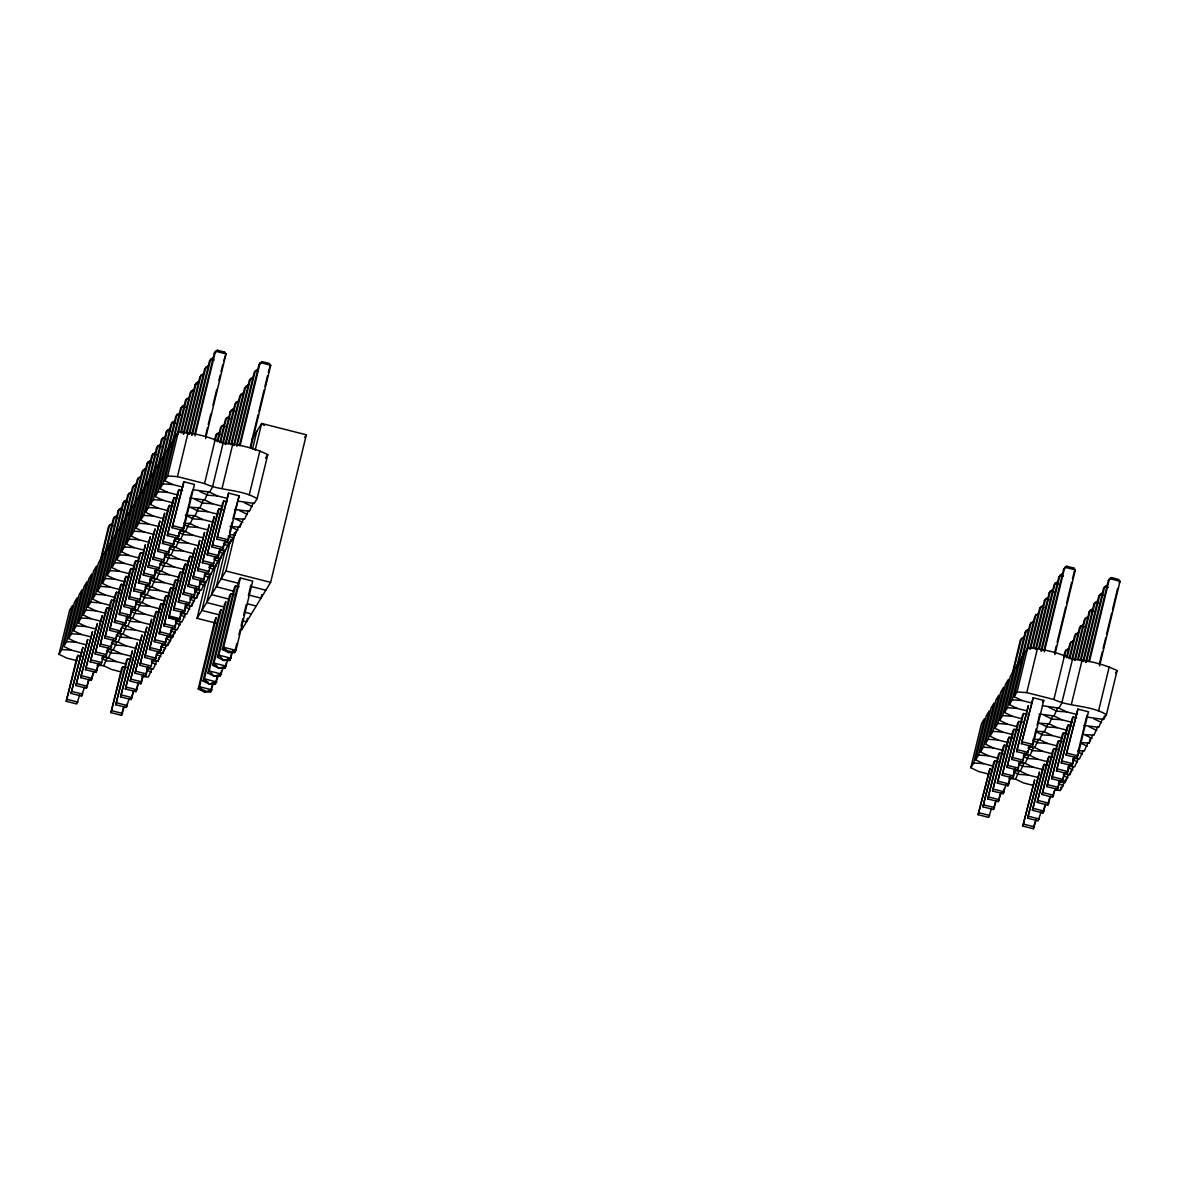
<?xml version="1.0" encoding="UTF-8"?>
<svg xmlns="http://www.w3.org/2000/svg" width="1179" height="1179" viewBox="0 0 1179 1179"><rect width="100%" height="100%" fill="white"/><g stroke="black" fill="none" stroke-linecap="round" stroke-linejoin="round"><path stroke-width="1.5" d="M58.95 654.316L69.62 610.221L72.538 605.446L61.868 649.526L58.95 654.316L66.805 658.103L76.959 660.682M63.754 646.416L74.424 602.336L77.342 597.547L66.672 641.641L63.754 646.416L71.61 650.218L81.778 652.798M68.574 638.532L79.244 594.452L82.162 589.662L71.492 633.742L68.574 638.532L76.429 642.319L86.583 644.913M73.378 630.647L84.048 586.553L86.966 581.778L76.296 625.857L73.378 630.647L81.233 634.435L91.402 637.014M78.197 622.748L88.867 578.668L91.77 573.878L81.115 617.973L78.197 622.748L86.052 626.55L96.206 629.129M83.002 614.863L93.672 570.769L96.59 565.994L85.92 610.074L83.002 614.863L90.857 618.651L101.026 621.245M105.83 613.345L95.676 610.766L87.821 606.979L98.476 562.884L101.394 558.094M79.641 695.05L76.812 703.966L66.245 701.284L76.915 657.189L78.05 655.332L81.572 656.231M99.95 561.956L108.483 526.674L111.622 523.83L110.855 525.068M66.245 701.284L78.05 655.332M87.821 606.979L90.739 602.189L109.618 524.802L113.14 525.701M92.625 599.079L103.295 555L106.213 550.21L95.543 594.304L92.625 599.079L100.48 602.867L110.649 605.461M71.049 693.385L82.854 647.433L71.049 693.385L81.616 696.082L84.461 687.151M104.769 554.056L113.302 518.775L116.426 515.945L115.675 517.183M105.904 552.199L114.437 516.918L117.959 517.817M115.454 597.561L105.285 594.982L97.444 591.195L108.1 547.1L111.018 542.325M75.869 685.5L87.673 639.549L75.869 685.5L86.421 688.182L89.265 679.266M108.719 549.694L118.106 510.89L121.231 508.046L118.106 510.89M97.444 591.195L100.362 586.405L119.241 509.033L122.763 509.917M102.249 583.296L112.919 539.216L115.837 534.426L105.167 578.521L102.249 583.296L110.104 587.098L120.273 589.677M80.673 677.616L92.478 631.664L80.673 677.616L91.24 680.298L94.084 671.382M114.392 538.287L122.925 503.006L126.05 500.161M115.527 536.416L124.06 501.134L127.583 502.033M125.077 581.792L114.908 579.198L107.068 575.411L117.723 531.331L120.641 526.541M85.492 669.716L97.297 623.765L85.492 669.716L96.044 672.398L98.889 663.482M119.197 530.388L127.73 495.106L130.854 492.262L130.103 493.515M107.068 575.411L109.971 570.621L128.865 493.249M111.872 567.526L122.542 523.432L125.46 518.657L114.79 562.737L111.872 567.526L119.727 571.314L129.882 573.893M81.616 696.082L82.471 692.545M90.297 661.832L102.101 615.88L90.297 661.832L100.863 664.514L103.708 655.598M124.001 522.503L132.549 487.222L135.673 484.377L132.549 487.222M125.151 520.632L133.684 485.35M134.701 566.008L124.532 563.415L116.677 559.627L127.347 515.547L130.265 510.758M86.421 688.182L88.558 679.369M108.512 647.713L105.668 656.629L95.116 653.932L105.771 609.852L106.921 607.996L110.428 608.88M128.82 514.604L137.353 479.322L140.478 476.493M95.116 653.932L106.921 607.996M116.677 559.627L119.595 554.852L138.488 477.466M121.496 551.743L132.166 507.648L135.084 502.873L124.414 546.953L121.496 551.743L129.351 555.53L139.505 558.109M91.24 680.298L92.949 673.238M113.331 639.814L110.487 648.73L99.92 646.048L110.59 601.968L111.725 600.096L115.247 600.995M134.052 504.951L142.173 471.438L145.297 468.594L144.531 469.846M99.92 646.048L111.725 600.096M134.76 504.863L143.307 469.581M126.3 543.843L136.97 499.763L139.888 494.974L129.218 539.068L126.3 543.843L134.155 547.645L144.324 550.225M96.044 672.398L98.181 663.585M118.136 631.929L115.291 640.845L104.739 638.163L115.395 594.069L116.529 592.212L120.052 593.111M138.444 498.835L146.977 463.553L150.101 460.709L146.977 463.553M104.739 638.163L116.529 592.212M139.151 498.732L148.112 461.682L151.634 462.581M131.12 535.959L141.775 491.879L144.693 487.089L134.038 531.169L131.12 535.959L138.975 539.746L149.129 542.34M122.955 624.03L120.111 632.961L109.544 630.264L120.214 586.184L121.349 584.312L124.871 585.211M142.821 492.704L151.782 455.654L154.921 452.824L151.782 455.654M109.544 630.264L121.349 584.312M144.383 489.079L152.931 453.797L156.439 454.696M135.924 528.074L146.594 483.979L149.512 479.205L138.842 523.284L135.924 528.074L143.779 531.862L153.948 534.441M105.668 656.629L107.377 649.57M127.759 616.145L124.915 625.062L114.363 622.379L125.018 578.285L126.153 576.428L129.675 577.327M147.64 484.82L156.601 447.769L159.725 444.925L156.601 447.769M114.363 622.379L126.153 576.428M148.775 482.948L157.735 445.898L161.258 446.797M107.422 657.366L103.649 665.678L97.15 665.221M140.743 520.175L151.398 476.095L154.316 471.305L143.661 515.4L140.743 520.175L148.598 523.977L158.752 526.556M110.487 648.73L112.182 641.685M132.564 608.261L129.734 617.177L119.167 614.495L129.837 570.4L130.972 568.543L134.494 569.428M152.445 476.92L161.405 439.885L164.544 437.041L161.405 439.885M119.167 614.495L130.972 568.543M153.579 475.063L162.54 438.013L166.062 438.912M112.226 649.482L108.468 657.794L101.969 657.337M145.548 512.29L156.218 468.196L159.136 463.421L148.466 507.501L145.548 512.29L153.403 516.078L163.572 518.672M115.291 640.845L116.574 635.555M137.383 600.362L134.539 609.278L123.972 606.596L134.642 562.516L135.777 560.644L139.299 561.543M158.119 465.499L166.224 431.986L169.349 429.141L166.224 431.986M123.972 606.596L135.777 560.644M158.826 465.41L167.359 430.129L170.881 431.013M117.045 641.582L113.272 649.894L108.394 649.555M150.367 504.406L161.022 460.311L163.94 455.521L153.285 499.616L150.367 504.406L158.207 508.193L168.376 510.772M120.111 632.961L121.378 627.67M142.187 592.477L139.343 601.393L128.791 598.711L139.461 554.616L140.596 552.759L144.118 553.658M162.496 459.383L171.029 424.101L174.153 421.257L173.401 422.495M128.791 598.711L140.596 552.759M163.63 457.511L172.163 422.229L175.686 423.128M121.85 633.698L118.092 642.01L113.213 641.671M155.171 496.506L165.841 452.427L168.759 447.637L158.089 491.731L155.171 496.506L163.026 500.294L173.18 502.888M124.915 625.062L127.052 616.249M133.595 590.812L145.4 544.86L133.595 590.812L144.162 593.509L147.007 584.592M167.315 451.483L175.848 416.202L178.972 413.372L178.206 414.61M168.45 449.626L176.983 414.345L180.505 415.244M126.669 625.813L122.896 634.125L118.018 633.771M159.99 488.622L170.646 444.527L173.564 439.752L162.894 483.832L159.99 488.622L167.831 492.409L178 494.988M129.734 617.177L131.856 608.349M138.415 582.927L150.219 536.976L138.415 582.927L148.967 585.609L151.811 576.693M171.264 447.121L180.652 408.317L183.777 405.473L180.652 408.317M173.254 441.727L181.787 406.46L185.309 407.344M131.473 617.914L127.7 626.226L122.837 625.887M182.804 487.104L172.65 484.525L164.795 480.723L175.465 436.643L178.383 431.853C193.68 432.87 209.258 436.495 223.082 443.23C238.394 444.247 253.957 447.873 267.78 454.593L257.11 498.688L254.192 503.462L237.672 501.06M134.539 609.278L136.676 600.465M143.219 575.043L155.024 529.091L143.219 575.043L153.786 577.725L156.63 568.809M176.924 435.714L185.471 400.433L188.596 397.588M164.795 480.723L167.713 475.948L178.383 431.853M178.073 433.843L186.606 398.561M124.355 706.413L121.511 715.329L110.944 712.647L121.614 668.567L122.749 666.695L126.271 667.594M136.292 610.029L132.52 618.341L126.02 617.884M110.944 712.647L122.749 666.695M148.038 567.143L159.843 521.192L148.038 567.143L158.59 569.825L161.435 560.909M180.888 431.352L190.276 392.533L193.4 389.689L192.649 390.942M181.168 433.002L191.411 390.676M129.159 698.528L126.315 707.444L115.763 704.762L126.418 660.667L127.553 658.81L131.075 659.709M141.097 602.145L137.324 610.442L130.825 610M115.763 704.762L127.553 658.81M144.162 593.509L146.299 584.681M152.843 559.259L164.647 513.307L152.843 559.259L163.409 561.941L166.254 553.025M183.143 434.034L195.095 384.649L198.219 381.804L195.095 384.649M183.85 433.946L196.23 382.777M120.567 696.863L132.372 650.911L120.567 696.863L131.134 699.56L133.964 690.629M145.916 594.245L142.143 602.557L135.644 602.101M148.967 585.609L151.104 576.796M171.058 545.14L168.214 554.056L157.662 551.359L168.317 507.279L169.452 505.423L172.974 506.307M186.238 433.209L199.899 376.749L203.024 373.92M157.662 551.359L169.452 505.423M186.945 433.106L201.034 374.893M125.387 688.978L137.177 643.027L125.387 688.978L135.939 691.66L138.783 682.744M150.72 586.361L146.948 594.673L140.448 594.216M167.713 475.948L177.454 476.625L188.124 432.546M153.786 577.725L155.495 570.665M175.863 537.241L173.033 546.157L162.466 543.475L173.136 499.395L174.271 497.523L177.793 498.422M188.92 434.137L204.704 368.865L207.843 366.021L207.077 367.273M121.511 715.329L123.633 706.516M162.466 543.475L174.271 497.523M189.627 434.034L205.853 367.008M130.191 681.094L141.996 635.142L130.191 681.094L140.743 683.776L143.587 674.86M155.54 578.462L151.767 586.774L145.268 586.317M180.682 529.356L177.837 538.272L167.285 535.59L177.941 491.496L179.075 489.639L182.598 490.538M191.602 435.066L209.523 360.98L212.647 358.136L209.523 360.98M126.315 707.444L127.17 703.922M167.285 535.59L179.075 489.639M192.31 434.963L210.658 359.109L214.18 360.008M134.995 673.194L146.8 627.243L134.995 673.194L145.562 675.876L148.407 666.96M160.344 570.577L156.571 578.889L150.072 578.432M163.409 561.941L165.104 554.882M172.09 527.691L183.895 481.739L194.447 484.436L183.791 528.516L182.642 530.388L172.09 527.691L183.895 481.739M194.697 434.226L214.327 353.081L217.452 350.251L224.496 352.035L226.029 353.906L205.544 438.573M131.134 699.56L133.256 690.732M194.977 435.891L215.462 351.224L226.029 353.906L223.612 361.069M139.815 665.31L151.619 619.358L139.815 665.31L150.367 667.992L153.211 659.076M165.148 562.692L161.39 571.004L154.891 570.548M168.214 554.056L169.923 546.997M135.939 691.66L138.076 682.847M158.03 651.191L155.186 660.107L144.619 657.41L155.289 613.331L156.424 611.474L159.946 612.358M144.619 657.41L156.424 611.474M169.968 554.793L166.195 563.105L161.317 562.766M173.033 546.157L174.728 539.112M140.743 683.776L142.453 676.717M162.835 643.292L159.99 652.208L149.438 649.526L160.108 605.446L161.243 603.574L164.751 604.473M174.772 546.909L170.999 555.221L164.515 554.764M149.438 649.526L161.243 603.574M177.837 538.272L179.12 532.982M145.562 675.876L147.699 667.063M167.654 635.407L164.809 644.323L154.243 641.641L164.913 597.547L166.047 595.69L169.57 596.589M154.243 641.641L166.047 595.69M179.591 539.024L175.818 547.321L170.94 546.982M182.642 530.388L192.03 491.584M205.691 435.154L207.401 428.095M208.241 424.573L210.805 413.991M212.942 405.163L216.789 389.291M218.911 380.463L220.193 375.173M221.048 371.65L222.757 364.591M172.458 627.508L169.614 636.439L159.062 633.742L169.717 589.662L170.867 587.79L174.374 588.689M184.396 531.125L180.623 539.437L175.759 539.098M159.062 633.742L170.867 587.79M141.848 676.599L148.348 677.055L152.12 668.744M155.186 660.107L156.895 653.048M177.277 619.623L174.433 628.54L163.866 625.857L174.536 581.763L175.671 579.906L179.193 580.805M163.866 625.857L175.671 579.906M189.215 523.24L185.442 531.552L180.564 531.198M146.668 668.699L153.167 669.156L156.94 660.844M151.472 660.815L157.971 661.272L158.826 657.735M159.99 652.208L161.7 645.164M183.998 572.906L180.475 572.021L179.341 573.878L168.685 617.973L179.237 620.655L182.082 611.739M194.019 515.341L190.246 523.653L183.747 523.196M180.475 572.021L168.685 617.973L180.372 618.783L169.82 616.101L179.237 620.655L181.374 611.827M157.971 661.272L161.744 652.96M164.809 644.323L166.092 639.033M157.912 653.033L162.79 653.372L163.645 649.85M186.886 603.84L184.057 612.756L173.49 610.074L184.16 565.994L185.295 564.122L188.817 565.021M214.46 440.754L215.728 435.464L218.867 432.619L215.728 435.464M257.11 498.688C241.047 488.931 220.959 491.275 204.556 483.523L215.226 439.428M173.49 610.074L185.295 564.122M198.838 507.456L195.066 515.768L185.309 515.076L193.164 518.878L202.921 519.556L213.075 522.15M215.167 440.651L216.877 433.607L220.385 434.491M162.79 653.372L166.548 645.06M162.717 645.149L167.595 645.488L168.45 641.966M169.614 636.439L171.323 629.38M191.705 595.955L188.861 604.871L178.309 602.189L188.964 558.094L190.099 556.237L193.621 557.136M217.128 441.683L220.547 427.579L223.671 424.735L222.919 425.973M203.643 499.572L199.87 507.884L190.128 507.191L197.984 510.979L207.725 511.671L217.894 514.25M178.309 602.189L190.099 556.237M217.835 441.594L221.681 425.707L225.204 426.606M167.595 645.488L170.513 640.698L171.795 635.407M174.433 628.54L176.555 619.727M167.536 637.249L172.414 637.603L173.254 634.066M183.113 594.29L194.918 548.338L183.113 594.29L193.665 596.987L196.51 588.056M219.81 442.611L225.351 419.68L228.475 416.85L227.724 418.088M208.447 491.672L204.689 499.984L189.863 498.01M220.517 442.523L226.486 417.823L230.008 418.722M172.414 637.603L176.172 629.291M187.918 586.405L199.723 540.454L187.918 586.405L198.485 589.087L201.329 580.171M222.492 443.555L230.17 411.795L233.295 408.951L230.17 411.795M223.082 443.23L212.412 487.31L209.494 492.1L192.973 489.683M223.199 443.451L231.305 409.938L234.827 410.823M172.34 629.365L177.218 629.704L180.991 621.392M184.057 612.756L186.179 603.943M192.737 578.521L204.542 532.569L192.737 578.521L203.289 581.203L206.133 572.287M225.16 444.483L234.975 403.911L238.099 401.066M225.867 444.38L236.109 402.039M175.538 621.362L182.023 621.819L185.796 613.507M197.541 570.621L209.346 524.67L197.541 570.621L208.108 573.303L210.953 564.387M228.269 443.643L239.794 396.011L242.918 393.167L242.152 394.42M228.977 443.54L240.929 394.154M180.343 613.478L186.842 613.92L190.615 605.623M193.665 596.987L195.802 588.159M185.147 605.579L191.646 606.035L192.501 602.513M202.361 562.737L214.165 516.785L202.361 562.737L212.913 565.419L215.757 556.503M230.937 444.571L244.598 388.127L247.723 385.282L244.598 388.127M231.659 444.468L245.733 386.255M191.646 606.035L195.419 597.724M222.153 488.003L232.823 443.908M198.485 589.087L200.622 580.274M189.966 597.694L196.466 598.151L197.748 592.86M220.576 548.618L217.732 557.534L207.165 554.837L217.835 510.758L218.97 508.901L222.492 509.785M233.619 445.5L249.417 380.227L252.542 377.398M207.165 554.837L218.97 508.901M234.326 445.397L250.552 378.371M196.466 598.151L200.238 589.839M203.289 581.203L204.999 574.144M225.381 540.719L222.536 549.635L211.984 546.953L222.639 502.873L223.789 501.001L227.296 501.9M236.728 444.675L254.222 372.343L257.346 369.499L256.595 370.751M211.984 546.953L223.789 501.001M237.008 446.34L255.357 370.486M194.771 589.795L201.27 590.252L205.043 581.94M215.978 623.131L197.07 618.327L206.104 580.996M209.39 568.013L210.245 564.49M216.789 539.068L228.593 493.117L239.145 495.799L228.49 539.879L227.355 541.75L216.789 539.068L228.593 493.117M239.396 445.603L259.026 364.458L262.165 361.614L269.195 363.397L270.728 365.269L250.67 448.182M240.118 445.5L260.176 362.587L270.728 365.269L269.593 367.141M199.59 581.91L206.089 582.367L209.862 574.055M210.908 573.097L201.874 610.427L219.073 614.804M204.394 574.026L210.894 574.482L214.666 566.171M215.728 565.213L206.693 602.543L223.877 606.92M217.732 557.534L219.441 550.475M209.214 566.126L215.713 566.583L216.568 563.061M215.713 566.583L219.471 558.271M220.532 557.328L211.498 594.658L228.697 599.02M222.536 549.635L224.246 542.591M214.018 558.242L220.517 558.699L221.372 555.162M220.517 558.699L224.29 550.387M225.351 549.429L216.317 586.759L233.501 591.136M227.355 541.75L228.623 536.46M229.478 532.937L232.042 522.356M232.897 518.819L239.145 495.799M250.39 446.517L258.068 414.772M258.923 411.235L264.052 390.072M264.892 386.55L267.456 375.954M268.311 372.431L269.166 368.909M220.458 550.46L225.336 550.799L229.094 542.502M230.156 541.544L221.121 578.874L238.32 583.237M252.512 449.111L256.816 431.337M225.263 542.576L230.141 542.915L230.996 539.392M230.141 542.915L233.059 538.125L234.341 532.834M197.07 618.327L225.941 570.975L234.96 533.66M255.18 450.113L261.635 423.453L306.334 434.815L270.639 582.352L241.769 629.689L242.623 626.137M230.082 534.677L234.945 535.03L235.8 531.493M234.945 535.03L238.718 526.718M237.863 530.241L230.023 526.453L239.764 527.131L240.619 523.609M239.764 527.131L243.537 518.819M249.255 494.885L259.925 450.805M207.858 673.106L224.629 603.795L225.955 601.629L209.184 670.939L207.858 673.106L214.047 676.186L220.178 676.245L222.787 668.729M242.682 522.356L234.827 518.554L244.569 519.246L248.342 510.934M234.282 594.629L230.76 593.73L213.988 663.04L212.662 665.221L218.867 668.301L224.983 668.346L228.033 659.061M234.562 509.372L249.388 511.347L253.161 503.05M232.838 651.176L229.802 660.461L223.671 660.417L217.481 657.322L234.253 588.026L235.579 585.845L239.086 586.744M235.579 585.845L218.808 655.156L217.481 657.322M205.279 690.673L198.234 688.89L199.56 686.709L216.332 617.413L215.005 619.579L198.234 688.89L204.424 691.97L210.555 692.014L212.279 684.911M213.605 682.744L210.555 692.014M240.383 577.961L223.612 647.256L222.286 649.437L228.49 652.518L234.606 652.577L235.933 650.395L252.704 581.085L240.383 577.961L239.057 580.127L222.286 649.437L234.606 652.577L236.758 643.69M217.083 677.026L215.359 684.129L209.243 684.085L203.053 680.99L219.81 611.695L221.136 609.514L204.38 678.824L203.053 680.99L208.329 682.346M217.982 676.628L215.359 684.129L211.852 683.231M220.178 676.245L221.46 670.91M224.983 668.346L226.28 663.025M231.954 651.574L229.802 660.461L226.28 659.562M238.91 634.803L240.207 629.468M241.061 625.916L242.786 618.798M243.64 615.246L246.219 604.591M248.371 595.704L250.95 585.035M247.443 618.238L246.588 621.805L243.139 620.92M261.871 594.57L261.016 598.136L248.975 595.071M970.818 767.735L981.488 723.641L984.391 718.866L973.736 762.946L970.818 767.735L978.673 771.523L988.827 774.117M975.622 759.851L986.292 715.756L989.21 710.966L978.541 755.061L975.622 759.851L983.478 763.638L993.646 766.217M980.442 751.951L991.097 707.872L994.015 703.082L983.36 747.177L980.442 751.951L988.297 755.739L998.451 758.333M985.246 744.067L995.916 699.972L998.834 695.197L988.164 739.277L985.246 744.067L993.101 747.854L1003.27 750.433M990.065 736.168L1000.72 692.088L1003.638 687.298L992.983 731.393L990.065 736.168L997.906 739.97L1008.074 742.549M994.87 728.283L1005.54 684.203L1008.458 679.413L997.788 723.493L994.87 728.283L1002.725 732.071L1012.894 734.664M1017.698 726.765L1007.529 724.186L999.689 720.398L1010.344 676.304L1013.262 671.529M978.113 814.704L989.918 768.752L978.113 814.704L988.665 817.386L991.51 808.47M1011.818 675.375L1020.351 640.094L1023.475 637.249L1022.724 638.487M999.689 720.398L1002.592 715.609L1021.486 638.222M1004.493 712.499L1015.163 668.419L1018.081 663.63L1007.411 707.724L1004.493 712.499L1012.348 716.287L1022.502 718.881M996.329 800.585L993.484 809.501L982.918 806.804L993.588 762.725L994.722 760.868L998.245 761.752M1016.622 667.476L1025.17 632.209L1028.294 629.365L1025.17 632.209M982.918 806.804L994.722 760.868M1017.344 667.388L1026.305 630.338M1027.322 710.981L1017.153 708.402L1009.298 704.615L1019.968 660.52L1022.886 655.745M1001.133 792.686L998.289 801.602L987.737 798.92L998.392 754.84L999.541 752.968L1003.049 753.867M1020.159 664.882L1029.974 624.31L1033.099 621.466M987.737 798.92L999.541 752.968M1009.298 704.615L1012.216 699.825L1031.109 622.453M1032.126 703.097L1021.972 700.518L1014.117 696.715L1024.787 652.635L1027.705 647.846C1043.002 648.863 1058.58 652.503 1072.404 659.223C1087.716 660.24 1103.279 663.865 1117.102 670.586L1106.433 714.68L1103.515 719.455L1086.994 717.053M1005.952 784.801L1003.108 793.718L992.541 791.035L1003.211 746.941L1004.346 745.084L1007.868 745.983M1026.673 649.938L1034.794 616.425L1037.918 613.581L1037.152 614.819M1014.117 696.715L1017.035 691.94L1027.705 647.846M992.541 791.035L1004.346 745.084M1027.381 649.835L1035.928 614.554M1010.757 776.902L1007.912 785.833L997.36 783.136L1008.016 739.056L1009.15 737.184L1012.673 738.083M1029.783 649.098L1039.598 608.526L1042.722 605.697L1039.598 608.526M997.36 783.136L1009.15 737.184M1030.49 649.01L1040.733 606.669L1044.255 607.568M993.484 809.501L995.194 802.442M1015.576 769.017L1012.732 777.934L1002.165 775.251L1012.835 731.172L1013.969 729.3L1017.492 730.199M1032.892 648.273L1044.402 600.642L1047.541 597.797L1044.402 600.642M1002.165 775.251L1013.969 729.3M1033.6 648.17L1045.552 598.785L1049.059 599.669M998.289 801.602L999.998 794.558M1020.38 761.133L1017.536 770.049L1006.984 767.367L1017.639 723.272L1018.774 721.415L1022.296 722.3M1035.56 649.202L1049.222 592.757L1052.346 589.913L1049.222 592.757M1006.984 767.367L1018.774 721.415M1036.267 649.098L1050.356 590.885L1053.879 591.784M1017.035 691.94L1026.776 692.618L1037.446 648.538M1003.108 793.718L1004.39 788.427M1025.185 753.234L1022.355 762.15L1011.788 759.468L1022.458 715.388L1023.593 713.516L1027.115 714.415M1038.67 648.362L1054.026 584.858L1057.165 582.013L1056.399 583.266M1011.788 759.468L1023.593 713.516M1039.377 648.258L1055.161 583.001L1058.683 583.885M1007.912 785.833L1010.049 777.005M1016.593 751.583L1028.397 705.631L1016.593 751.583L1027.16 754.265L1030.004 745.349M1040.924 651.059L1058.845 576.973L1061.97 574.129L1058.845 576.973M1041.632 650.955L1059.98 575.101L1063.502 576M1012.732 777.934L1014.854 769.121M1021.412 743.684L1033.217 697.747L1043.769 700.429L1033.113 744.509L1031.964 746.381L1021.412 743.684L1033.217 697.747M1044.019 650.218L1063.65 569.074L1066.774 566.244L1073.818 568.027L1075.351 569.899L1054.866 654.581M1044.299 651.884L1064.784 567.217L1075.351 569.899L1074.408 571.461M1017.536 770.049L1018.391 766.512M1019.29 770.786L1015.517 779.098L1009.018 778.641M1022.355 762.15L1024.477 753.337M1024.094 762.901L1020.321 771.213L1013.837 770.757M1027.16 754.265L1028.014 750.743M1028.913 755.017L1025.14 763.329L1018.641 762.872M1032.391 744.612L1036.238 728.74M1037.093 725.218L1039.642 714.636M1054.586 652.915L1056.296 645.856M1057.136 642.319L1065.683 607.052M1066.523 603.515L1071.652 582.352M1072.507 578.815L1074.216 571.771M1033.718 747.118L1029.945 755.43L1023.446 754.973M1038.537 739.233L1034.764 747.545L1028.265 747.088M1043.341 731.334L1039.569 739.646L1033.069 739.189M1022.812 826.066L1034.617 780.115L1022.812 826.066L1033.364 828.749L1036.208 819.832M1063.767 656.747L1065.05 651.456L1068.174 648.612M1048.16 723.449L1044.388 731.761L1036.267 731.186M1106.433 714.68C1090.369 704.939 1070.281 707.267 1053.879 699.515L1064.549 655.436M1064.49 656.659L1066.184 649.6M1027.616 818.182L1039.421 772.23L1027.616 818.182L1038.183 820.864L1041.028 811.948M1066.45 657.676L1069.869 643.572L1072.993 640.728L1072.242 641.966M1052.965 715.565L1049.192 723.877L1039.451 723.184L1047.306 726.971L1057.047 727.664L1067.216 730.243M1067.157 657.587L1071.004 641.7M1045.832 804.063L1042.988 812.979L1032.436 810.282L1043.106 766.203L1044.24 764.346L1047.763 765.23M1069.132 658.619L1074.673 635.673L1077.798 632.843L1074.673 635.673M1057.769 707.665L1054.011 715.977L1039.171 714.002M1032.436 810.282L1044.24 764.346M1069.839 658.516L1075.808 633.816M1050.651 796.164L1047.807 805.08L1037.24 802.398L1047.91 758.318L1049.045 756.446L1052.567 757.345M1071.799 659.547L1079.492 627.788L1082.617 624.944M1037.24 802.398L1049.045 756.446M1033.364 828.749L1035.074 821.704M1055.456 788.279L1052.611 797.196L1042.059 794.513L1052.729 750.419L1053.864 748.562L1057.371 749.461M1074.482 660.476L1084.297 619.903L1087.421 617.059L1086.67 618.297M1042.059 794.513L1053.864 748.562M1075.189 660.373L1085.432 618.032M1060.275 780.38L1057.43 789.311L1046.864 786.614L1057.534 742.534L1058.668 740.663L1062.191 741.562M1077.591 659.636L1089.116 612.004L1092.24 609.175L1089.116 612.004M1046.864 786.614L1058.668 740.663M1078.299 659.533L1090.251 610.147L1093.773 611.046M1042.988 812.979L1044.697 805.92M1065.079 772.496L1062.235 781.412L1051.683 778.729L1062.338 734.635L1063.487 732.778L1066.995 733.677M1080.259 660.564L1093.92 604.12L1097.045 601.275M1051.683 778.729L1063.487 732.778M1080.981 660.461L1095.055 602.248L1098.577 603.147M1071.475 703.996L1082.145 659.901M1047.807 805.08L1049.516 798.036M1069.898 764.611L1067.054 773.527L1056.487 770.845L1067.157 726.75L1068.292 724.893L1071.814 725.778M1082.941 661.493L1098.725 596.235L1101.864 593.391L1098.725 596.235M1056.487 770.845L1068.292 724.893M1083.648 661.404L1099.874 594.363L1103.382 595.262M1052.611 797.196L1053.893 791.905M1074.703 756.712L1071.858 765.628L1061.306 762.946L1071.962 718.866L1073.096 716.994L1076.619 717.893M1085.623 662.421L1103.544 588.336L1106.668 585.491L1105.917 586.744M1061.306 762.946L1073.096 716.994M1086.331 662.333L1104.679 586.479L1108.201 587.363M1057.43 789.311L1059.553 780.483M1066.111 755.061L1077.915 709.11L1088.468 711.792L1077.812 755.886L1076.678 757.743L1066.111 755.061L1077.915 709.11M1088.718 661.596L1108.348 580.451L1111.488 577.607L1118.517 579.39L1120.05 581.276L1099.565 665.943M1089.44 661.493L1109.498 578.58L1120.05 581.276L1119.107 582.824M1055.338 790.122L1060.216 790.475L1061.071 786.938M1062.235 781.412L1064.372 772.599M1060.216 790.475L1063.134 785.686L1064.416 780.395M1067.054 773.527L1069.176 764.699M1058.536 782.119L1065.035 782.576L1065.875 779.054M1065.035 782.576L1068.793 774.264M1071.858 765.628L1073.995 756.815M1063.34 774.235L1069.839 774.691L1070.694 771.169M1069.839 774.691L1073.612 766.379M1076.678 757.743L1077.518 754.221M1078.372 750.684L1086.905 715.417M1099.285 664.278L1102.277 651.928M1103.117 648.406L1105.681 637.824M1106.536 634.287L1111.664 613.124M1112.519 609.587L1117.633 588.424M1068.159 766.35L1074.644 766.807L1078.417 758.495M1072.964 758.451L1079.463 758.908L1083.236 750.596M1077.768 750.566L1084.267 751.023L1088.04 742.711M1080.966 742.564L1089.087 743.124L1090.369 737.833M1089.087 743.124L1092.859 734.812M1098.577 710.878L1109.247 666.798M1092.005 738.349L1084.149 734.561L1093.891 735.239L1097.664 726.927M1083.884 725.365L1098.71 727.355L1102.483 719.043M1103.515 719.455L1104.369 715.933M217.452 350.251L214.327 353.081M223.745 353.273L224.496 352.035M262.165 361.614L259.026 364.458M252.011 439.222L261.635 423.453L264.288 425.501M265.584 458.189L267.78 454.593M304.727 437.453L306.334 434.815M230.76 593.73L229.433 595.911L212.662 665.221L216.184 666.106M1066.022 567.482L1066.774 566.244M1073.067 569.265L1073.818 568.027M1111.488 577.607L1108.348 580.451M1042.634 702.286L1043.769 700.429M1042.295 705.676L1058.816 708.093L1061.734 703.303L1080.627 625.931L1084.149 626.815M1115.643 672.973L1117.102 670.586M249.417 380.227L251.775 378.636M1093.92 604.12L1096.293 602.513M1079.492 627.788L1081.85 626.196M162.894 483.832L172.65 484.525M158.089 491.731L167.831 492.409M227.518 498.466L217.349 495.887L207.607 495.209L199.752 491.407M153.285 499.616L163.026 500.294M222.698 506.366L212.529 503.772L202.788 503.094L194.933 499.306M148.466 507.501L158.207 508.193M143.661 515.4L153.403 516.078M138.842 523.284L148.598 523.977M208.27 530.034L198.101 527.455L188.36 526.762L185.221 525.244M134.038 531.169L143.779 531.862M203.451 537.919L193.297 535.34L183.541 534.647L178.84 532.377M129.218 539.068L138.975 539.746M198.647 545.818L188.478 543.224L178.736 542.546L174.02 540.262M124.414 546.953L134.155 547.645M193.828 553.703L183.673 551.124L173.917 550.431L169.216 548.161M119.595 554.852L129.351 555.53M189.023 561.587L178.854 559.008L169.113 558.33L164.397 556.046M114.79 562.737L124.532 563.415M184.204 569.486L174.05 566.893L164.308 566.215L159.592 563.945M109.971 570.621L119.727 571.314M179.4 577.371L169.231 574.792L159.489 574.099L154.773 571.83M105.167 578.521L114.908 579.198M174.595 585.27L164.426 582.677L154.685 581.999L149.969 579.714M100.362 586.405L110.104 587.098M169.776 593.155L159.607 590.576L149.866 589.883L145.15 587.614M95.543 594.304L105.285 594.982M164.972 601.039L154.803 598.46L145.061 597.782L140.345 595.498M90.739 602.189L100.48 602.867M160.152 608.939L149.998 606.345L140.242 605.667L135.541 603.397M85.92 610.074L95.676 610.766M155.348 616.823L145.179 614.244L135.438 613.552L130.722 611.282M81.115 617.973L90.857 618.651M150.529 624.708L140.375 622.129L130.618 621.451L127.479 619.933M76.296 625.857L86.052 626.55M145.724 632.607L135.556 630.028L125.814 629.335L122.675 627.817M71.492 633.742L81.233 634.435M140.905 640.492L130.751 637.913L120.995 637.22L116.294 634.95M1012.216 699.825L1021.972 700.518M66.672 641.641L76.429 642.319M136.101 648.391L125.932 645.797L116.19 645.119L111.474 642.835M1007.411 707.724L1017.153 708.402M1076.825 714.459L1066.671 711.88L1056.929 711.202L1049.074 707.4M61.868 649.526L71.61 650.218M131.282 656.276L121.128 653.697L111.386 653.004L106.67 650.734M1002.592 715.609L1012.348 716.287M1072.02 722.359L1061.852 719.765L1052.11 719.087L1044.255 715.299M126.477 664.16L116.308 661.581L106.567 660.903L101.851 658.619M997.788 723.493L1007.529 724.186M992.983 731.393L1002.725 732.071M1062.397 738.142L1052.228 735.549L1042.487 734.871L1036.208 731.835M988.164 739.277L997.906 739.97M1057.592 746.027L1047.424 743.448L1037.682 742.755L1032.966 740.486M983.36 747.177L993.101 747.854M1052.773 753.912L1042.619 751.332L1032.863 750.655L1028.162 748.37M978.541 755.061L988.297 755.739M1047.969 761.811L1037.8 759.217L1028.059 758.539L1023.343 756.27M973.736 762.946L983.478 763.638M1043.15 769.695L1032.996 767.116L1023.239 766.424L1018.538 764.154M1038.345 777.595L1028.176 775.001L1018.435 774.323L1015.296 772.805M177.454 476.625L204.556 483.523M1026.776 692.618L1053.879 699.515M173.225 525.834L183.791 528.516M217.923 537.197L228.49 539.879M1022.547 741.827L1033.113 744.509M1067.246 753.189L1077.812 755.886M168.42 533.719L178.972 536.401M213.119 545.096L223.671 547.778M1017.742 749.711L1028.294 752.408M1062.441 761.089L1072.993 763.771M163.601 541.618L174.168 544.3M208.3 552.98L218.867 555.663M1012.923 757.611L1023.49 760.293M1057.622 768.973L1068.189 771.655M158.797 549.502L169.349 552.185M203.495 560.865L214.047 563.562M1008.119 765.495L1018.671 768.177M1052.818 776.858L1063.37 779.555M225.941 570.975L270.639 582.352M153.977 557.387L164.544 560.084M198.676 568.764L209.243 571.447M1003.3 773.38L1013.866 776.077M1047.998 784.757L1058.565 787.439M250.346 586.302L265.82 590.237M1033.526 785.479L1023.372 782.9L1015.517 779.098M149.173 565.286L159.725 567.969M193.872 576.649L204.424 579.331M998.495 781.279L1009.047 783.961M1043.194 792.642L1053.746 795.324M144.354 573.171L154.921 575.853M189.067 584.548L199.619 587.23M993.676 789.164L1004.243 791.846M1038.375 800.541L1048.942 803.223M247.605 603.84L256.197 606.021M139.549 581.07L150.101 583.752M184.248 592.433L194.815 595.115M988.872 797.063L999.424 799.745M1033.57 808.426L1044.137 811.108M244.51 612.166L251.392 613.905M134.73 588.955L145.297 591.637M179.444 600.317L189.996 603.014M984.052 804.948L994.619 807.63M1028.766 816.31L1039.318 819.007M129.926 596.839L140.493 599.536M174.625 608.217L185.191 610.899M979.248 812.832L989.8 815.529M1023.947 824.209L1034.514 826.892M125.121 604.739L135.673 607.421M120.302 612.623L130.869 615.305M165.001 623.986L175.568 626.683M115.498 620.508L126.05 623.205M160.197 631.885L170.749 634.567M110.679 628.407L121.245 631.089M155.377 639.77L165.944 642.452M105.874 636.292L116.426 638.974M150.573 647.669L161.125 650.351M101.055 644.191L111.622 646.873M145.754 655.553L156.321 658.236M96.251 652.075L106.803 654.758M140.949 663.438L151.516 666.135M91.431 659.96L101.998 662.657M136.145 671.337L146.697 674.02M121.673 672.059L111.504 669.466L103.649 665.678M86.627 667.859L97.179 670.542M131.326 679.222L141.893 681.904M81.823 675.744L92.375 678.426M126.521 687.121L137.073 689.803M77.003 683.643L87.57 686.325M121.702 695.006L132.269 697.688M72.199 691.528L82.751 694.21M116.898 702.89L127.45 705.573M67.38 699.412L77.947 702.109M112.079 710.79L122.645 713.472M1093.773 718.777L1101.628 722.565M1058.816 708.093L1066.671 711.88M1088.954 726.662L1096.809 730.449M1054.011 715.977L1061.852 719.765M1049.192 723.877L1057.047 727.664M1080.907 743.197L1087.185 746.233M1044.388 731.761L1052.228 735.549M1077.665 751.848L1082.381 754.133M1039.569 739.646L1047.424 743.448M1072.861 759.748L1077.562 762.017M1034.764 747.545L1042.619 751.332M1068.041 767.632L1072.757 769.902M1029.945 755.43L1037.8 759.217M1064.799 776.283L1067.938 777.801M1025.14 763.329L1032.996 767.116M1058.418 783.416L1063.134 785.686M1020.321 771.213L1028.176 775.001M244.451 502.785L252.306 506.572M209.494 492.1L217.349 495.887M239.632 510.669L247.487 514.457M204.689 499.984L212.529 503.772M199.87 507.884L207.725 511.671M195.066 515.768L202.921 519.556M228.343 535.856L233.059 538.125M190.246 523.653L198.101 527.455M223.538 543.74L228.24 546.024M185.442 531.552L193.297 535.34M218.719 551.639L223.435 553.909M180.623 539.437L188.478 543.224M213.915 559.524L218.631 561.808M175.818 547.321L183.673 551.124M209.096 567.423L213.812 569.693M170.999 555.221L178.854 559.008M204.291 575.308L209.007 577.577M166.195 563.105L174.05 566.893M199.487 583.192L204.188 585.477M161.39 571.004L169.231 574.792M194.668 591.092L199.384 593.361M156.571 578.889L164.426 582.677M189.863 598.976L194.564 601.261M151.767 586.774L159.607 590.576M185.044 606.876L189.76 609.145M146.948 594.673L154.803 598.46M180.24 614.76L184.941 617.03M142.143 602.557L149.998 606.345M176.997 623.411L180.136 624.929M137.324 610.442L145.179 614.244M170.616 630.544L175.317 632.814M132.52 618.341L140.375 622.129M165.797 638.428L170.513 640.698M127.7 626.226L135.556 630.028M160.992 646.313L165.708 648.597M122.896 634.125L130.751 637.913M156.173 654.212L160.889 656.482M118.092 642.01L125.932 645.797M151.369 662.097L156.085 664.381M113.272 649.894L121.128 653.697M146.564 669.996L151.266 672.266M108.468 657.794L116.308 661.581M235.933 650.395L228.49 652.518L223.612 647.256L235.933 650.395M231.128 658.28L223.671 660.417L218.808 655.156L231.128 658.28M226.309 666.179L218.867 668.301L213.988 663.04L226.309 666.179M221.505 674.064L214.047 676.186L209.184 670.939L221.505 674.064M216.685 681.963L209.243 684.085L204.38 678.824L216.685 681.963M211.881 689.848L204.424 691.97L199.56 686.709L211.881 689.848"/></g></svg>
